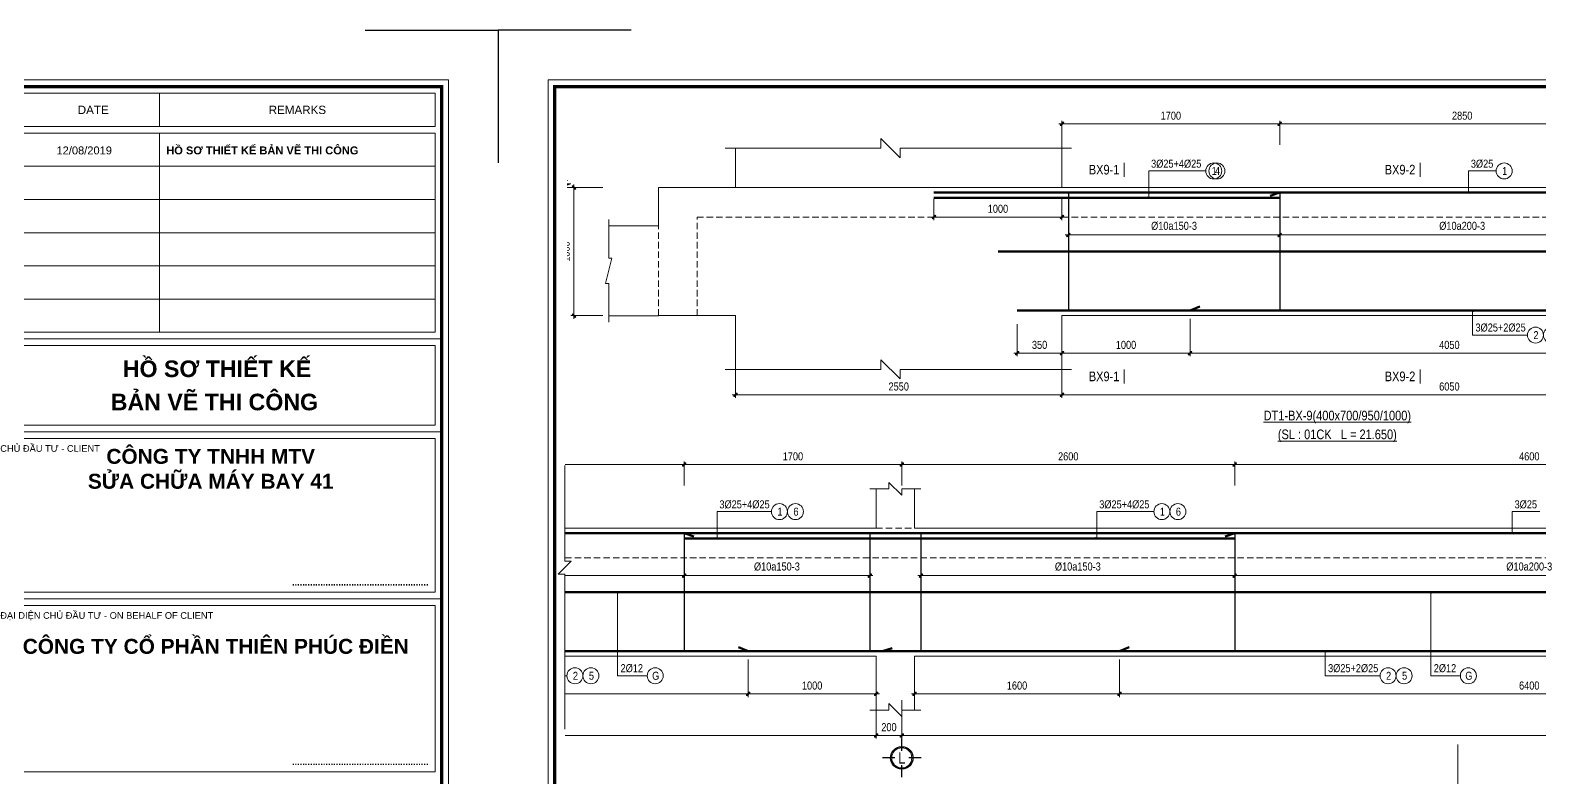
# Model space of a CAD drawing. Header units: millimetres. Extents: x 397144 to 8960116, y 345581 to 674207.
# Drawn here: x 4928196 to 4939984, y 634860 to 640698 of the extents above; entities that cross this region are included whole.
import ezdxf
from ezdxf.enums import TextEntityAlignment as Align
from ezdxf.xclip import XClip

# ---------------------------------------------------------------- set-up
doc = ezdxf.new("R2010")
doc.units = ezdxf.units.MM
doc.header["$XCLIPFRAME"] = 0
doc.header["$PDSIZE"] = -10
doc.linetypes.add('HIDDEN', pattern=[0.375, 0.25, -0.125])
doc.layers.get('0').update_dxf_attribs({"linetype": 'CONTINUOUS'})
doc.layers.get('Defpoints').update_dxf_attribs({"color": 12, "linetype": 'CONTINUOUS'})
for name, color, linetype, lineweight in [('2', 2, 'CONTINUOUS', 20), ('CDAI', 8, 'CONTINUOUS', 30), ('CTHEP', 2, 'CONTINUOUS', 50), ('DBAO', 3, 'CONTINUOUS', 20), ('DGIONG', 4, 'CONTINUOUS', 13), ('KTH', 150, 'CONTINUOUS', 5), ('Net khuat', 8, 'HIDDEN', 13), ('STICK', 1, 'CONTINUOUS', 9), ('TEXT', 7, 'CONTINUOUS', 15)]:
    doc.layers.add(name, color=color, linetype=linetype, lineweight=lineweight)
doc.layers.add('8', color=8, linetype='CONTINUOUS')
doc.layers.add('CHG_XX_Khung ten$0$TKTC', color=1, linetype='CONTINUOUS')
doc.layers.add('HATCH', color=7, linetype='CONTINUOUS', lineweight=5, true_color=0x2491ff)
doc.styles.add('CHG_XX_Khung ten$0$A1 BORDER$0$ARIAL', font='arial.ttf')
doc.styles.add('CHG_XX_Khung ten$0$A1 BORDER$0$Title Block DD$0$ARIAL', font='arial.ttf')
doc.styles.add('CHG_XX_Khung ten$0$A1 BORDER$0$Title Block DD$0$Arial - Bold', font='arialbd.ttf', dxfattribs={"height": 2.5})
doc.styles.add('CHG_XX_Khung ten$0$arial', font='arial.ttf')
doc.styles.add('CHG_XX_Khung ten$0$Arial - Bold', font='arialbd.ttf')
doc.styles.add('CHG_XX_Khung ten$0$ArialB', font='arialbd.ttf')
doc.styles.add('HELVECONDENSE', font='VHELVCN_0.TTF')
doc.styles.add('Star-HelCon', font='VHELVCN_0.TTF')
doc.styles.add('TTP-HelCon', font='VHELVCN_0.TTF')
doc.styles.add('VNI-HELVE-CONDENSE', font='VHELVCN_0.TTF')
doc.dimstyles.new('kc-25', dxfattribs={"dimtxt": 62.5, "dimasz": 20, "dimexe": 20, "dimexo": 50, "dimgap": 25, "dimtad": 3, "dimdec": 0, "dimzin": 0, "dimdsep": 46, "dimtxsty": 'VNI-HELVE-CONDENSE', "dimblk": 'DIM', "dimcen": 2.5, "dimclrd": 256, "dimclre": 154, "dimclrt": 7, "dimaunit": 1, "dimadec": 0, "dimazin": 0, "dimtfac": 1, "dimtdec": 0, "dimtix": 1, "dimtmove": 0, "dimatfit": 3, "dimldrblk": 'DOT', "dimfxl": 1, "dimtolj": 1, "dimtzin": 0, "dimarcsym": 0})
doc.dimstyles.new('TTP-25', dxfattribs={"dimscale": 25, "dimtxt": 2.5, "dimasz": 1, "dimexe": 1, "dimexo": 1, "dimgap": 0.09, "dimtad": 0, "dimdec": 4, "dimrnd": 5, "dimzin": 9, "dimdsep": 46, "dimtxsty": 'TTP-HelCon', "dimblk": 'Stick1', "dimcen": 0.09, "dimdle": 1.5, "dimclrd": 256, "dimclre": 256, "dimclrt": 7, "dimadec": 0, "dimazin": 0, "dimtfac": 1, "dimtdec": 4, "dimtmove": 0, "dimatfit": 3, "dimldrblk": '_ArchTick1', "dimfxl": 1, "dimtvp": 1, "dimtolj": 1, "dimtzin": 0, "dimarcsym": 0})

# ---------------------------------------------------------------- blocks, each defined once
blk = doc.blocks.new('DIM')
h = blk.add_hatch(color=1)
h.paths.add_polyline_path([(0.49, 0.29, 1), (0.29, 0.49), (-0.19, 0), (0.19, 0)])
h.paths.add_polyline_path([(0.19, 0), (-0.19, 0), (-0.49, -0.29, 1), (-0.29, -0.49)])
at = {"color": 9}
for p, q in [((-0.19, 0), (-1.5, 0)), ((0.19, 0), (1.5, 0))]:
    blk.add_line(p, q, dxfattribs=at)
at = {"color": 1}
for p, q in [((-0.49, -0.29), (0.29, 0.49)), ((-0.29, -0.49), (0.49, 0.29)), ((-0.19, 0), (0.19, 0))]:
    blk.add_line(p, q, dxfattribs=at)
blk.add_arc((-0.39, -0.39), 0.138, 135, 315, dxfattribs=at)
blk = doc.blocks.new('Stick1')
at = {"layer": 'STICK'}
h = blk.add_hatch(color=256, dxfattribs=at)
edge = h.paths.add_edge_path()
edge.add_line((0.3, 0.5), (-0.5, -0.3))
edge.add_arc((-0.4, -0.4), 0.141, 135, 315)
edge.add_line((-0.3, -0.5), (0.5, 0.3))
edge.add_arc((0.4, 0.4), 0.141, 315, 495)
blk.add_line((1, 0), (-1, 0), dxfattribs=at)
blk.add_lwpolyline([(0.3, 0.5), (-0.5, -0.3, 1), (-0.3, -0.5), (0.5, 0.3, 1), (0.3, 0.5, 1)], format="xyb", dxfattribs=at)
blk = doc.blocks.new('*D2302')
at = {"layer": 'Defpoints', "color": 0, "transparency": 16777216}
for p in [(3200, -230), (4850, -230), (4850, -370)]:
    blk.add_point(p, dxfattribs=at)
at = {"layer": 'KTH', "lineweight": -2, "transparency": 16777216}
for p, q in [((3200, -255), (3200, -395)), ((4850, -255), (4850, -395)), ((3225, -370), (4825, -370))]:
    blk.add_line(p, q, dxfattribs=at)
at = {"layer": 'KTH', "lineweight": -2, "transparency": 16777216, "xscale": 25, "yscale": 25, "zscale": 25, "rotation": 180}
blk.add_blockref('Stick1', (3200, -370), dxfattribs=at)
at = {"layer": 'KTH', "lineweight": -2, "transparency": 16777216, "xscale": 25, "yscale": 25, "zscale": 25}
blk.add_blockref('Stick1', (4850, -370), dxfattribs=at)
at = {"layer": 'KTH', "color": 7, "transparency": 16777216, "insert": (4025, -300), "char_height": 62.5, "attachment_point": 5, "style": 'TTP-HelCon'}
blk.add_mtext('\\A1;Þ10a150-3', dxfattribs=at)
blk = doc.blocks.new('_ArchTick1')
at = {"color": 0, "const_width": 3.81}
blk.add_lwpolyline([(-12.7, -12.7), (12.7, 12.7)], dxfattribs=at)
blk = doc.blocks.new('*D2303')
at = {"layer": 'Defpoints', "color": 0, "transparency": 16777216}
for p in [(3150, 497), (4850, 308), (3150, 0)]:
    blk.add_point(p, dxfattribs=at)
at = {"layer": 'KTH', "lineweight": -2, "transparency": 16777216}
for p, q in [((3150, 25), (3150, 522)), ((4825, 497), (3175, 497)), ((4850, 333), (4850, 522))]:
    blk.add_line(p, q, dxfattribs=at)
at = {"layer": 'KTH', "lineweight": -2, "transparency": 16777216, "xscale": 25, "yscale": 25, "zscale": 25, "rotation": 180}
blk.add_blockref('Stick1', (3150, 497), dxfattribs=at)
at = {"layer": 'KTH', "lineweight": -2, "transparency": 16777216, "xscale": 25, "yscale": 25, "zscale": 25}
blk.add_blockref('Stick1', (4850, 497), dxfattribs=at)
at = {"layer": 'KTH', "color": 7, "transparency": 16777216, "insert": (4000, 561), "char_height": 62.5, "attachment_point": 5, "style": 'TTP-HelCon'}
blk.add_mtext('\\A1;1700', dxfattribs=at)
blk = doc.blocks.new('*D2304')
at = {"layer": 'Defpoints', "color": 0, "transparency": 16777216}
for p in [(-411, 0), (-661, -1000), (-411, -1000)]:
    blk.add_point(p, dxfattribs=at)
at = {"layer": 'KTH', "lineweight": -2, "transparency": 16777216}
for p, q in [((-436, 0), (-686, 0)), ((-661, -25), (-661, -975)), ((-436, -1000), (-686, -1000))]:
    blk.add_line(p, q, dxfattribs=at)
at = {"layer": 'KTH', "lineweight": -2, "transparency": 16777216, "xscale": 25, "yscale": 25, "zscale": 25}
for p, rotation in [((-661, 0), 90), ((-661, -1000), 270)]:
    blk.add_blockref('Stick1', p, dxfattribs=dict(at, rotation=rotation))
at = {"layer": 'KTH', "color": 7, "transparency": 16777216, "insert": (-725, -500), "char_height": 62.5, "attachment_point": 5, "rotation": 90, "style": 'TTP-HelCon'}
blk.add_mtext('\\A1;1000', dxfattribs=at)
blk = doc.blocks.new('CODE')
at = {"layer": 'DBAO'}
for p, q in [((-63, 0), (-138, 30)), ((-138, 30), (0, 30)), ((-138, 0), (0, 0)), ((-113, 55), (224, 55)), ((-63, -20), (-63, 105))]:
    blk.add_line(p, q, dxfattribs=at)
at = {"layer": 'HATCH', "color": 1}
blk.add_solid([(-63, 0), (-138, 30), (-63, 30)], dxfattribs=at)
blk = doc.blocks.new('*D2305')
at = {"layer": 'Defpoints', "color": 0, "transparency": 16777216}
for p in [(9400, -1420), (21650, -1420), (21650, -1618)]:
    blk.add_point(p, dxfattribs=at)
at = {"layer": 'KTH', "lineweight": -2, "transparency": 16777216}
for p, q in [((9400, -1445), (9400, -1643)), ((21650, -1445), (21650, -1643)), ((9425, -1618), (21625, -1618))]:
    blk.add_line(p, q, dxfattribs=at)
at = {"layer": 'KTH', "lineweight": -2, "transparency": 16777216, "xscale": 25, "yscale": 25, "zscale": 25, "rotation": 180}
blk.add_blockref('Stick1', (9400, -1618), dxfattribs=at)
at = {"layer": 'KTH', "lineweight": -2, "transparency": 16777216, "xscale": 25, "yscale": 25, "zscale": 25}
blk.add_blockref('Stick1', (21650, -1618), dxfattribs=at)
at = {"layer": 'KTH', "color": 7, "transparency": 16777216, "insert": (15525, -1554), "char_height": 62.5, "attachment_point": 5, "style": 'TTP-HelCon'}
blk.add_mtext('\\A1;12250', dxfattribs=at)
blk = doc.blocks.new('dau truc')
blk.add_circle((0, 0), 180)
at = {"layer": '8'}
for p, q in [((0, 127), (0, 345)), ((-127, 0), (-345, 0)), ((345, 0), (127, 0)), ((0, -345), (0, -127))]:
    blk.add_line(p, q, dxfattribs=at)
blk.add_circle((0, 0), 200, dxfattribs=at)
at = {"layer": 'TEXT', "style": 'HELVECONDENSE'}
blk.add_attdef('A', text='', height=233, dxfattribs=at).set_placement((0, 0), align=Align.MIDDLE)
blk = doc.blocks.new('*D2306')
at = {"layer": 'Defpoints', "color": 0, "transparency": 16777216}
for p in [(9400, 497), (7700, 308), (9400, 308)]:
    blk.add_point(p, dxfattribs=at)
at = {"layer": 'KTH', "lineweight": -2, "transparency": 16777216}
for p, q in [((7700, 333), (7700, 522)), ((7725, 497), (9375, 497)), ((9400, 333), (9400, 522))]:
    blk.add_line(p, q, dxfattribs=at)
at = {"layer": 'KTH', "lineweight": -2, "transparency": 16777216, "xscale": 25, "yscale": 25, "zscale": 25, "rotation": 180}
blk.add_blockref('Stick1', (7700, 497), dxfattribs=at)
at = {"layer": 'KTH', "lineweight": -2, "transparency": 16777216, "xscale": 25, "yscale": 25, "zscale": 25}
blk.add_blockref('Stick1', (9400, 497), dxfattribs=at)
at = {"layer": 'KTH', "color": 7, "transparency": 16777216, "insert": (8550, 561), "char_height": 62.5, "attachment_point": 5, "style": 'TTP-HelCon'}
blk.add_mtext('\\A1;1700', dxfattribs=at)
blk = doc.blocks.new('*D2307')
at = {"layer": 'Defpoints', "color": 0, "transparency": 16777216}
for p in [(12000, 497), (9400, 308), (12000, 308)]:
    blk.add_point(p, dxfattribs=at)
at = {"layer": 'KTH', "lineweight": -2, "transparency": 16777216}
for p, q in [((9400, 333), (9400, 522)), ((9425, 497), (11975, 497)), ((12000, 333), (12000, 522))]:
    blk.add_line(p, q, dxfattribs=at)
at = {"layer": 'KTH', "lineweight": -2, "transparency": 16777216, "xscale": 25, "yscale": 25, "zscale": 25, "rotation": 180}
blk.add_blockref('Stick1', (9400, 497), dxfattribs=at)
at = {"layer": 'KTH', "lineweight": -2, "transparency": 16777216, "xscale": 25, "yscale": 25, "zscale": 25}
blk.add_blockref('Stick1', (12000, 497), dxfattribs=at)
at = {"layer": 'KTH', "color": 7, "transparency": 16777216, "insert": (10700, 561), "char_height": 62.5, "attachment_point": 5, "style": 'TTP-HelCon'}
blk.add_mtext('\\A1;2600', dxfattribs=at)
blk = doc.blocks.new('*D2309')
at = {"layer": 'Defpoints', "color": 0, "transparency": 16777216}
for p in [(7700, -230), (9150, -230), (7700, -370)]:
    blk.add_point(p, dxfattribs=at)
at = {"layer": 'KTH', "lineweight": -2, "transparency": 16777216}
for p, q in [((7700, -255), (7700, -395)), ((9150, -255), (9150, -395)), ((9125, -370), (7725, -370))]:
    blk.add_line(p, q, dxfattribs=at)
at = {"layer": 'KTH', "lineweight": -2, "transparency": 16777216, "xscale": 25, "yscale": 25, "zscale": 25, "rotation": 180}
blk.add_blockref('Stick1', (7700, -370), dxfattribs=at)
at = {"layer": 'KTH', "lineweight": -2, "transparency": 16777216, "xscale": 25, "yscale": 25, "zscale": 25}
blk.add_blockref('Stick1', (9150, -370), dxfattribs=at)
at = {"layer": 'KTH', "color": 7, "transparency": 16777216, "insert": (8425, -300), "char_height": 62.5, "attachment_point": 5, "style": 'TTP-HelCon'}
blk.add_mtext('\\A1;Þ10a150-3', dxfattribs=at)
blk = doc.blocks.new('*D2311')
at = {"layer": 'Defpoints', "color": 0, "transparency": 16777216}
for p in [(9550, -230), (12000, -230), (12000, -370)]:
    blk.add_point(p, dxfattribs=at)
at = {"layer": 'KTH', "lineweight": -2, "transparency": 16777216}
for p, q in [((9550, -255), (9550, -395)), ((12000, -255), (12000, -395)), ((9575, -370), (11975, -370))]:
    blk.add_line(p, q, dxfattribs=at)
at = {"layer": 'KTH', "lineweight": -2, "transparency": 16777216, "xscale": 25, "yscale": 25, "zscale": 25, "rotation": 180}
blk.add_blockref('Stick1', (9550, -370), dxfattribs=at)
at = {"layer": 'KTH', "lineweight": -2, "transparency": 16777216, "xscale": 25, "yscale": 25, "zscale": 25}
blk.add_blockref('Stick1', (12000, -370), dxfattribs=at)
at = {"layer": 'KTH', "color": 7, "transparency": 16777216, "insert": (10775, -300), "char_height": 62.5, "attachment_point": 5, "style": 'TTP-HelCon'}
blk.add_mtext('\\A1;Þ10a150-3', dxfattribs=at)
blk = doc.blocks.new('*D2313')
at = {"layer": 'Defpoints', "color": 0, "transparency": 16777216}
for p in [(16600, 497), (12000, 308), (16600, 308)]:
    blk.add_point(p, dxfattribs=at)
at = {"layer": 'KTH', "lineweight": -2, "transparency": 16777216}
for p, q in [((12000, 333), (12000, 522)), ((12025, 497), (16575, 497)), ((16600, 333), (16600, 522))]:
    blk.add_line(p, q, dxfattribs=at)
at = {"layer": 'KTH', "lineweight": -2, "transparency": 16777216, "xscale": 25, "yscale": 25, "zscale": 25, "rotation": 180}
blk.add_blockref('Stick1', (12000, 497), dxfattribs=at)
at = {"layer": 'KTH', "lineweight": -2, "transparency": 16777216, "xscale": 25, "yscale": 25, "zscale": 25}
blk.add_blockref('Stick1', (16600, 497), dxfattribs=at)
at = {"layer": 'KTH', "color": 7, "transparency": 16777216, "insert": (14300, 561), "char_height": 62.5, "attachment_point": 5, "style": 'TTP-HelCon'}
blk.add_mtext('\\A1;4600', dxfattribs=at)
blk = doc.blocks.new('*D2314')
at = {"layer": 'Defpoints', "color": 0, "transparency": 16777216}
for p in [(12000, -230), (16600, -230), (12000, -370)]:
    blk.add_point(p, dxfattribs=at)
at = {"layer": 'KTH', "lineweight": -2, "transparency": 16777216}
for p, q in [((12000, -255), (12000, -395)), ((16600, -255), (16600, -395)), ((16575, -370), (12025, -370))]:
    blk.add_line(p, q, dxfattribs=at)
at = {"layer": 'KTH', "lineweight": -2, "transparency": 16777216, "xscale": 25, "yscale": 25, "zscale": 25, "rotation": 180}
blk.add_blockref('Stick1', (12000, -370), dxfattribs=at)
at = {"layer": 'KTH', "lineweight": -2, "transparency": 16777216, "xscale": 25, "yscale": 25, "zscale": 25}
blk.add_blockref('Stick1', (16600, -370), dxfattribs=at)
at = {"layer": 'KTH', "color": 7, "transparency": 16777216, "insert": (14300, -300), "char_height": 62.5, "attachment_point": 5, "style": 'TTP-HelCon'}
blk.add_mtext('\\A1;Þ10a200-3', dxfattribs=at)
blk = doc.blocks.new('*D2315')
at = {"layer": 'Defpoints', "color": 0, "transparency": 16777216}
for p in [(7700, 497), (4850, 308), (7700, 308)]:
    blk.add_point(p, dxfattribs=at)
at = {"layer": 'KTH', "lineweight": -2, "transparency": 16777216}
for p, q in [((4850, 333), (4850, 522)), ((4875, 497), (7675, 497)), ((7700, 333), (7700, 522))]:
    blk.add_line(p, q, dxfattribs=at)
at = {"layer": 'KTH', "lineweight": -2, "transparency": 16777216, "xscale": 25, "yscale": 25, "zscale": 25, "rotation": 180}
blk.add_blockref('Stick1', (4850, 497), dxfattribs=at)
at = {"layer": 'KTH', "lineweight": -2, "transparency": 16777216, "xscale": 25, "yscale": 25, "zscale": 25}
blk.add_blockref('Stick1', (7700, 497), dxfattribs=at)
at = {"layer": 'KTH', "color": 7, "transparency": 16777216, "insert": (6275, 561), "char_height": 62.5, "attachment_point": 5, "style": 'TTP-HelCon'}
blk.add_mtext('\\A1;2850', dxfattribs=at)
blk = doc.blocks.new('*D2288')
at = {"layer": 'Defpoints', "color": 0, "transparency": 16777216}
for p in [(4850, -230), (7700, -230), (4850, -370)]:
    blk.add_point(p, dxfattribs=at)
at = {"layer": 'KTH', "lineweight": -2, "transparency": 16777216}
for p, q in [((4850, -255), (4850, -395)), ((7700, -255), (7700, -395)), ((7675, -370), (4875, -370))]:
    blk.add_line(p, q, dxfattribs=at)
at = {"layer": 'KTH', "lineweight": -2, "transparency": 16777216, "xscale": 25, "yscale": 25, "zscale": 25, "rotation": 180}
blk.add_blockref('Stick1', (4850, -370), dxfattribs=at)
at = {"layer": 'KTH', "lineweight": -2, "transparency": 16777216, "xscale": 25, "yscale": 25, "zscale": 25}
blk.add_blockref('Stick1', (7700, -370), dxfattribs=at)
at = {"layer": 'KTH', "color": 7, "transparency": 16777216, "insert": (6275, -300), "char_height": 62.5, "attachment_point": 5, "style": 'TTP-HelCon'}
blk.add_mtext('\\A1;Þ10a200-3', dxfattribs=at)
blk = doc.blocks.new('*D2290')
at = {"layer": 'Defpoints', "color": 0, "transparency": 16777216}
for p in [(2800, -1042), (3150, -1042), (2800, -1293)]:
    blk.add_point(p, dxfattribs=at)
at = {"layer": 'KTH', "lineweight": -2, "transparency": 16777216}
for p, q in [((2800, -1067), (2800, -1318)), ((3150, -1067), (3150, -1318)), ((3125, -1293), (2825, -1293))]:
    blk.add_line(p, q, dxfattribs=at)
at = {"layer": 'KTH', "lineweight": -2, "transparency": 16777216, "xscale": 25, "yscale": 25, "zscale": 25, "rotation": 180}
blk.add_blockref('Stick1', (2800, -1293), dxfattribs=at)
at = {"layer": 'KTH', "lineweight": -2, "transparency": 16777216, "xscale": 25, "yscale": 25, "zscale": 25}
blk.add_blockref('Stick1', (3150, -1293), dxfattribs=at)
at = {"layer": 'KTH', "color": 7, "transparency": 16777216, "insert": (2975, -1229), "char_height": 62.5, "attachment_point": 5, "style": 'TTP-HelCon'}
blk.add_mtext('\\A1;350', dxfattribs=at)
blk = doc.blocks.new('*D2291')
at = {"layer": 'Defpoints', "color": 0, "transparency": 16777216}
for p in [(2150, -64), (3150, -64), (2150, -230)]:
    blk.add_point(p, dxfattribs=at)
at = {"layer": 'KTH', "lineweight": -2, "transparency": 16777216}
for p, q in [((2150, -89), (2150, -255)), ((3150, -89), (3150, -255)), ((3125, -230), (2175, -230))]:
    blk.add_line(p, q, dxfattribs=at)
at = {"layer": 'KTH', "lineweight": -2, "transparency": 16777216, "xscale": 25, "yscale": 25, "zscale": 25, "rotation": 180}
blk.add_blockref('Stick1', (2150, -230), dxfattribs=at)
at = {"layer": 'KTH', "lineweight": -2, "transparency": 16777216, "xscale": 25, "yscale": 25, "zscale": 25}
blk.add_blockref('Stick1', (3150, -230), dxfattribs=at)
at = {"layer": 'KTH', "color": 7, "transparency": 16777216, "insert": (2650, -166), "char_height": 62.5, "attachment_point": 5, "style": 'TTP-HelCon'}
blk.add_mtext('\\A1;1000', dxfattribs=at)
blk = doc.blocks.new('*D2292')
at = {"layer": 'Defpoints', "color": 0, "transparency": 16777216}
for p in [(3150, -1000), (4150, -1000), (4150, -1293)]:
    blk.add_point(p, dxfattribs=at)
at = {"layer": 'KTH', "lineweight": -2, "transparency": 16777216}
for p, q in [((3150, -1025), (3150, -1318)), ((4150, -1025), (4150, -1318)), ((3175, -1293), (4125, -1293))]:
    blk.add_line(p, q, dxfattribs=at)
at = {"layer": 'KTH', "lineweight": -2, "transparency": 16777216, "xscale": 25, "yscale": 25, "zscale": 25, "rotation": 180}
blk.add_blockref('Stick1', (3150, -1293), dxfattribs=at)
at = {"layer": 'KTH', "lineweight": -2, "transparency": 16777216, "xscale": 25, "yscale": 25, "zscale": 25}
blk.add_blockref('Stick1', (4150, -1293), dxfattribs=at)
at = {"layer": 'KTH', "color": 7, "transparency": 16777216, "insert": (3650, -1229), "char_height": 62.5, "attachment_point": 5, "style": 'TTP-HelCon'}
blk.add_mtext('\\A1;1000', dxfattribs=at)
blk = doc.blocks.new('*D2293')
at = {"layer": 'Defpoints', "color": 0, "transparency": 16777216}
for p in [(8200, -1000), (9200, -1000), (8200, -1293)]:
    blk.add_point(p, dxfattribs=at)
at = {"layer": 'KTH', "lineweight": -2, "transparency": 16777216}
for p, q in [((8200, -1025), (8200, -1318)), ((9200, -1025), (9200, -1318)), ((9175, -1293), (8225, -1293))]:
    blk.add_line(p, q, dxfattribs=at)
at = {"layer": 'KTH', "lineweight": -2, "transparency": 16777216, "xscale": 25, "yscale": 25, "zscale": 25, "rotation": 180}
blk.add_blockref('Stick1', (8200, -1293), dxfattribs=at)
at = {"layer": 'KTH', "lineweight": -2, "transparency": 16777216, "xscale": 25, "yscale": 25, "zscale": 25}
blk.add_blockref('Stick1', (9200, -1293), dxfattribs=at)
at = {"layer": 'KTH', "color": 7, "transparency": 16777216, "insert": (8700, -1229), "char_height": 62.5, "attachment_point": 5, "style": 'TTP-HelCon'}
blk.add_mtext('\\A1;1000', dxfattribs=at)
blk = doc.blocks.new('*D2294')
at = {"layer": 'Defpoints', "color": 0, "transparency": 16777216}
for p in [(4150, -1000), (8200, -1000), (8200, -1293)]:
    blk.add_point(p, dxfattribs=at)
at = {"layer": 'KTH', "lineweight": -2, "transparency": 16777216}
for p, q in [((4150, -1025), (4150, -1318)), ((8200, -1025), (8200, -1318)), ((4175, -1293), (8175, -1293))]:
    blk.add_line(p, q, dxfattribs=at)
at = {"layer": 'KTH', "lineweight": -2, "transparency": 16777216, "xscale": 25, "yscale": 25, "zscale": 25, "rotation": 180}
blk.add_blockref('Stick1', (4150, -1293), dxfattribs=at)
at = {"layer": 'KTH', "lineweight": -2, "transparency": 16777216, "xscale": 25, "yscale": 25, "zscale": 25}
blk.add_blockref('Stick1', (8200, -1293), dxfattribs=at)
at = {"layer": 'KTH', "color": 7, "transparency": 16777216, "insert": (6175, -1229), "char_height": 62.5, "attachment_point": 5, "style": 'TTP-HelCon'}
blk.add_mtext('\\A1;4050', dxfattribs=at)
blk = doc.blocks.new('*D2295')
at = {"layer": 'Defpoints', "color": 0, "transparency": 16777216}
for p in [(9500, -1000), (11100, -1000), (11100, -1293)]:
    blk.add_point(p, dxfattribs=at)
at = {"layer": 'KTH', "lineweight": -2, "transparency": 16777216}
for p, q in [((9500, -1025), (9500, -1318)), ((11100, -1025), (11100, -1318)), ((9525, -1293), (11075, -1293))]:
    blk.add_line(p, q, dxfattribs=at)
at = {"layer": 'KTH', "lineweight": -2, "transparency": 16777216, "xscale": 25, "yscale": 25, "zscale": 25, "rotation": 180}
blk.add_blockref('Stick1', (9500, -1293), dxfattribs=at)
at = {"layer": 'KTH', "lineweight": -2, "transparency": 16777216, "xscale": 25, "yscale": 25, "zscale": 25}
blk.add_blockref('Stick1', (11100, -1293), dxfattribs=at)
at = {"layer": 'KTH', "color": 7, "transparency": 16777216, "insert": (10300, -1229), "char_height": 62.5, "attachment_point": 5, "style": 'TTP-HelCon'}
blk.add_mtext('\\A1;1600', dxfattribs=at)
blk = doc.blocks.new('*D2297')
at = {"layer": 'Defpoints', "color": 0, "transparency": 16777216}
for p in [(11100, -1000), (17500, -1000), (17500, -1293)]:
    blk.add_point(p, dxfattribs=at)
at = {"layer": 'KTH', "lineweight": -2, "transparency": 16777216}
for p, q in [((11100, -1025), (11100, -1318)), ((17500, -1025), (17500, -1318)), ((11125, -1293), (17475, -1293))]:
    blk.add_line(p, q, dxfattribs=at)
at = {"layer": 'KTH', "lineweight": -2, "transparency": 16777216, "xscale": 25, "yscale": 25, "zscale": 25, "rotation": 180}
blk.add_blockref('Stick1', (11100, -1293), dxfattribs=at)
at = {"layer": 'KTH', "lineweight": -2, "transparency": 16777216, "xscale": 25, "yscale": 25, "zscale": 25}
blk.add_blockref('Stick1', (17500, -1293), dxfattribs=at)
at = {"layer": 'KTH', "color": 7, "transparency": 16777216, "insert": (14300, -1229), "char_height": 62.5, "attachment_point": 5, "style": 'TTP-HelCon'}
blk.add_mtext('\\A1;6400', dxfattribs=at)
blk = doc.blocks.new('MC')
at = {"layer": 'CTHEP', "const_width": 10}
blk.add_lwpolyline([(0, 150), (0, 0)], dxfattribs=at)
at = {"layer": 'TEXT', "style": 'TTP-HelCon'}
blk.add_attdef('A', text='', height=100, dxfattribs=at).set_placement((-50, 26), align=Align.RIGHT)
blk = doc.blocks.new('*D2298')
at = {"layer": 'Defpoints', "color": 0, "transparency": 16777216}
for p in [(9200, -1318), (9400, -1318), (9200, -1618)]:
    blk.add_point(p, dxfattribs=at)
at = {"layer": 'KTH', "lineweight": -2, "transparency": 16777216}
for p, q in [((9200, -1343), (9200, -1643)), ((9400, -1343), (9400, -1643)), ((9375, -1618), (9225, -1618))]:
    blk.add_line(p, q, dxfattribs=at)
at = {"layer": 'KTH', "lineweight": -2, "transparency": 16777216, "xscale": 25, "yscale": 25, "zscale": 25, "rotation": 180}
blk.add_blockref('Stick1', (9200, -1618), dxfattribs=at)
at = {"layer": 'KTH', "lineweight": -2, "transparency": 16777216, "xscale": 25, "yscale": 25, "zscale": 25}
blk.add_blockref('Stick1', (9400, -1618), dxfattribs=at)
at = {"layer": 'KTH', "color": 7, "transparency": 16777216, "insert": (9300, -1554), "char_height": 62.5, "attachment_point": 5, "style": 'TTP-HelCon'}
blk.add_mtext('\\A1;200', dxfattribs=at)
blk = doc.blocks.new('*D2299')
at = {"layer": 'Defpoints', "color": 0, "transparency": 16777216}
for p in [(3150, -1318), (9200, -1318), (3150, -1618)]:
    blk.add_point(p, dxfattribs=at)
at = {"layer": 'KTH', "lineweight": -2, "transparency": 16777216}
for p, q in [((3150, -1343), (3150, -1643)), ((9200, -1343), (9200, -1643)), ((9175, -1618), (3175, -1618))]:
    blk.add_line(p, q, dxfattribs=at)
at = {"layer": 'KTH', "lineweight": -2, "transparency": 16777216, "xscale": 25, "yscale": 25, "zscale": 25, "rotation": 180}
blk.add_blockref('Stick1', (3150, -1618), dxfattribs=at)
at = {"layer": 'KTH', "lineweight": -2, "transparency": 16777216, "xscale": 25, "yscale": 25, "zscale": 25}
blk.add_blockref('Stick1', (9200, -1618), dxfattribs=at)
at = {"layer": 'KTH', "color": 7, "transparency": 16777216, "insert": (6175, -1554), "char_height": 62.5, "attachment_point": 5, "style": 'TTP-HelCon'}
blk.add_mtext('\\A1;6050', dxfattribs=at)
blk = doc.blocks.new('*D2300')
at = {"layer": 'Defpoints', "color": 0, "transparency": 16777216}
for p in [(600, -1318), (3150, -1318), (600, -1618)]:
    blk.add_point(p, dxfattribs=at)
at = {"layer": 'KTH', "lineweight": -2, "transparency": 16777216}
for p, q in [((600, -1343), (600, -1643)), ((3150, -1343), (3150, -1643)), ((3125, -1618), (625, -1618))]:
    blk.add_line(p, q, dxfattribs=at)
at = {"layer": 'KTH', "lineweight": -2, "transparency": 16777216, "xscale": 25, "yscale": 25, "zscale": 25, "rotation": 180}
blk.add_blockref('Stick1', (600, -1618), dxfattribs=at)
at = {"layer": 'KTH', "lineweight": -2, "transparency": 16777216, "xscale": 25, "yscale": 25, "zscale": 25}
blk.add_blockref('Stick1', (3150, -1618), dxfattribs=at)
at = {"layer": 'KTH', "color": 7, "transparency": 16777216, "insert": (1875, -1554), "char_height": 62.5, "attachment_point": 5, "style": 'TTP-HelCon'}
blk.add_mtext('\\A1;2550', dxfattribs=at)
blk = doc.blocks.new('CHG_XX_Khung ten')
at = {"linetype": 'Continuous'}
for p, q in [((739, 575), (739, 565)), ((739, 563), (739, 503))]:
    blk.add_line(p, q, dxfattribs=at)
for p, q in [((687, 501), (824, 501)), ((687, 473), (824, 473)), ((687, 422.69), (824, 422.69))]:
    blk.add_line(p, q)
blk.add_lwpolyline([(15, 579), (826, 579), (826, 15), (15, 15)], close=True)
at = {"color": 4, "linetype": 'Continuous', "const_width": 1}
blk.add_lwpolyline([(17, 577), (824, 577), (824, 17), (17, 17)], close=True, dxfattribs=at)
at = {"linetype": 'Continuous'}
for points in [[(822, 565), (689, 565), (689, 575), (822, 575)], [(822, 553), (689, 553), (689, 563), (822, 563)], [(822, 543), (689, 543), (689, 553), (822, 553)], [(822, 533), (689, 533), (689, 543), (822, 543)], [(822, 523), (689, 523), (689, 533), (822, 533)], [(822, 513), (689, 513), (689, 523), (822, 523)], [(822, 503), (689, 503), (689, 513), (822, 513)], [(689, 499), (822, 499), (822, 475), (689, 475)]]:
    blk.add_lwpolyline(points, close=True, dxfattribs=at)
at = {"layer": 'Defpoints', "color": 1, "ltscale": 2}
for points in [[(40.06, 594), (0, 594), (0, 554)], [(800.94, 594), (841, 594), (841, 554)]]:
    blk.add_lwpolyline(points, dxfattribs=at)
for s, height, style, p in [('DATE', 2.5, 'CHG_XX_Khung ten$0$A1 BORDER$0$ARIAL', (719, 570)), ('REMARKS', 2.5, 'CHG_XX_Khung ten$0$A1 BORDER$0$ARIAL', (780.5, 570)), ('12/08/2019', 2.389, 'CHG_XX_Khung ten$0$arial', (716.29, 557.78))]:
    blk.add_text(s, height=height, dxfattribs=dict(style=style)).set_placement(p, align=Align.MIDDLE_CENTER)
for s, height, style, p in [('HỒ SƠ THIẾT KẾ BẢN VẼ THI CÔNG', 2.3887, 'CHG_XX_Khung ten$0$ArialB', (741, 557.78)), ('CHỦ ĐẦU TƯ - CLIENT', 2, 'CHG_XX_Khung ten$0$A1 BORDER$0$Title Block DD$0$ARIAL', (691, 468)), ('ĐẠI DIỆN CHỦ ĐẦU TƯ - ON BEHALF OF CLIENT ', 2, 'CHG_XX_Khung ten$0$A1 BORDER$0$Title Block DD$0$ARIAL', (691, 417.69))]:
    blk.add_text(s, height=height, dxfattribs=dict(style=style)).set_placement(p, align=Align.MIDDLE_LEFT)
at = {"style": 'CHG_XX_Khung ten$0$A1 BORDER$0$Title Block DD$0$Arial - Bold'}
for p in [(820, 427.69), (820, 373.62)]:
    blk.add_text('.....................................................', height=2, dxfattribs=at).set_placement(p, align=Align.MIDDLE_RIGHT)
at = {"layer": 'CHG_XX_Khung ten$0$TKTC', "style": 'CHG_XX_Khung ten$0$Arial - Bold'}
for s, p in [('HỒ SƠ THIẾT KẾ', (756.29, 492)), ('BẢN VẼ THI CÔNG', (755.5, 482))]:
    blk.add_text(s, height=5, dxfattribs=at).set_placement(p, align=Align.MIDDLE_CENTER)
at = {"ltscale": 10, "char_height": 4.5, "attachment_point": 2, "style": 'CHG_XX_Khung ten$0$A1 BORDER$0$Title Block DD$0$Arial - Bold', "bg_fill": 2}
for s, insert, width in [('CÔNG TY TNHH MTV\\PSỬA CHỮA MÁY BAY 41', (754.39, 467.87), 83.001), ('CÔNG TY CỔ PHẦN THIÊN PHÚC ĐIỀN', (755.91, 410.64), 121.2929)]:
    blk.add_mtext(s, dxfattribs=dict(at, insert=insert, width=width))
at = {"linetype": 'Continuous'}
for points in [[(689, 471), (822, 471), (822, 424.69), (689, 424.69)], [(689, 420.69), (822, 420.69), (822, 370.62), (689, 370.62)]]:
    blk.add_lwpolyline(points, close=True, dxfattribs=at)
blk = doc.blocks.new('BX-9')
at = {"layer": 'CDAI', "ltscale": 52.5}
for p, q in [((3200, -39), (3200, -961)), ((4850, -39), (4850, -961)), ((7700, -39), (7700, -961)), ((9150, -39), (9150, -961)), ((9550, -39), (9550, -961)), ((12000, -39), (12000, -961))]:
    blk.add_line(p, q, dxfattribs=at)
at = {"layer": 'CTHEP'}
for p, q in [((4850, -79), (2150, -79)), ((4775, -64), (4850, -39)), ((7775, -64), (7700, -39)), ((7700, -79), (12000, -79)), ((11925, -64), (12000, -39)), ((2652.86594, -500), (19670.32131, -500)), ((4225.4608, -928.64062), (4150, -961)), ((8124.5392, -928.64062), (8200, -961)), ((9325, -936), (9250, -961)), ((11175.4608, -928.64062), (11100, -961))]:
    blk.add_line(p, q, dxfattribs=at)
for points in [[(20100, -39), (2150, -39)], [(2800, -961), (19450, -961)]]:
    blk.add_lwpolyline(points, dxfattribs=at)
at = {"layer": 'DBAO'}
for p, q in [((3150, 0), (9200, 0)), ((0, 0), (600, 0)), ((0, -300), (0, 0)), ((-389.10422, -300), (0, -300)), ((-389.10422, -1000.59895), (0, -1000.59895)), ((0, -1000), (600, -1000)), ((9200, -1000), (3150, -1000))]:
    blk.add_line(p, q, dxfattribs=at)
for points in [[(600, 308.39434), (600, 0), (3150, 0)], [(3150, 308.39434), (3150, 0)], [(9200, 308.39434), (9200, 0)], [(9500, 308.39434), (9500, 0)], [(9500, 0), (19100, 0)], [(600, -1000), (600, -1000), (600, -1420)], [(3150, -1000), (3150, -1000), (3150, -1420)], [(9200, -1420), (9200, -1000)], [(9500, -1000), (19100, -1000)], [(9500, -1420), (9500, -1000)]]:
    blk.add_lwpolyline(points, dxfattribs=at)
at = {"layer": 'DBAO', "ltscale": 0.8, "flags": 128}
blk.add_lwpolyline([(-389.10422, -250), (-389.10422, -550.29948), (-364.10422, -550.29948), (-414.10422, -750.29948), (-389.10422, -750.29948), (-389.10422, -1050.59895)], dxfattribs=at)
at = {"layer": 'DGIONG'}
for points in [[(520.29454, 308.39434), (1735.98664, 308.39434), (1735.98664, 383.39434), (1885.98664, 233.39434), (1885.98664, 308.39434), (3225, 308.39434)], [(9150, 308.39434), (9300, 308.39434), (9300, 358.39434), (9400, 258.39434), (9400, 308.39434), (9550, 308.39434)], [(520.29454, -1420), (1735.98664, -1420), (1735.98664, -1345), (1885.98664, -1495), (1885.98664, -1420), (3225, -1420)], [(9150, -1420), (9300, -1420), (9300, -1370), (9400, -1470), (9400, -1420), (9550, -1420)]]:
    blk.add_lwpolyline(points, dxfattribs=at)
for centre in [(4334.84215, 129.50911), (4359.84215, 129.50911), (6602.86079, 129.50911), (8444.78398, 129.50911), (8569.78398, 129.50911), (11430.95074, 129.50911), (11555.95074, 129.50911), (6847.41088, -1152.04426), (6972.41088, -1152.04426), (7474.38191, -1152.04426), (13197.41088, -1152.04426), (13322.41088, -1152.04426), (13824.38191, -1152.04426)]:
    blk.add_circle(centre, 62.5, dxfattribs=at)
at = {"layer": 'Net khuat', "ltscale": 200}
for p, q in [((9200, 0), (9500, 0)), ((0, -1000), (0, -300))]:
    blk.add_line(p, q, dxfattribs=at)
blk.add_lwpolyline([(0, -1000), (0, -1000), (300, -1000), (300, -230), (21350, -230), (21350, -1000), (21350, -1000), (21650, -1000)], dxfattribs=at)
at = {"xscale": 0.75, "yscale": 0.75, "zscale": 0.75}
for p, values in [((3635.56266, 82.89434), {'A': 'BX9-1'}), ((5946.4754, 82.89434), {'A': 'BX9-2'}), ((3635.56266, -1531.78744), {'A': 'BX9-1'}), ((5946.4754, -1531.78744), {'A': 'BX9-2'})]:
    blk.add_blockref('MC', p, dxfattribs=at).add_auto_attribs(values)
at = {"layer": '2', "ltscale": 300}
ref = blk.add_blockref('dau truc', (9400, -1793.84241), dxfattribs=dict(at, xscale=0.4367131292819977, yscale=0.4367131292819977, zscale=0.4367131292819977))
ref.add_attrib('A', 'L', dxfattribs={"layer": 'TEXT', "height": 87.5, "style": 'HELVECONDENSE'}).set_placement((9400, -1793.84241), align=Align.MIDDLE)
at = {"layer": 'KTH', "linetype": 'Continuous', "xscale": -1}
blk.add_blockref('CODE', (-823.26129, 0), dxfattribs=at)
at = {"layer": 'TEXT', "style": 'TTP-HelCon'}
for s, p in [('3Þ25+4Þ25', (3845.84013, 155.36205, 0)), ('3Þ25', (6342.7369, 155.36205, 0)), ('3Þ25+4Þ25', (7975.87814, 155.36205, 0)), ('3Þ25+4Þ25', (10941.94871, 155.36205, 0)), ('3Þ25', (14185.37534, 155.36205, 0)), ('3Þ25+2Þ25', (6378.91401, -1124.1472, 0)), ('2Þ12', (7204.36274, -1124.1472, 0)), ('3Þ25+2Þ25', (12728.91401, -1124.1472, 0)), ('2Þ12', (13554.36274, -1124.1472, 0))]:
    blk.add_text(s, height=62.5, dxfattribs=at).set_placement(p)
at = {"layer": 'TEXT', "style": 'Star-HelCon'}
for s, p in [('1', (4339.00882, 129.50911)), ('4', (4364.00882, 129.50911)), ('1', (6607.02745, 129.50911)), ('1', (8448.95064, 129.50911)), ('6', (8573.95064, 129.50911)), ('1', (11435.1174, 129.50911)), ('6', (11560.1174, 129.50911)), ('2', (6851.57754, -1152.04426)), ('5', (6976.57754, -1152.04426)), ('G', (7478.54858, -1152.04426)), ('2', (13201.57754, -1152.04426)), ('5', (13326.57754, -1152.04426)), ('G', (13828.54858, -1152.04426))]:
    blk.add_text(s, height=62.5, dxfattribs=at).set_placement(p, align=Align.MIDDLE)
at = {"layer": 'TEXT', "style": 'TTP-HelCon'}
for s, p in [('%%UDT1-BX-9(400x700/950/1000)', (5300, -1817.97787)), ('%%U(SL : 01CK   L = 21.650)', (5300, -1964.87247))]:
    blk.add_text(s, height=75, dxfattribs=at).set_placement(p, align=Align.CENTER)
at = {"layer": 'KTH'}
for base, p1, p2, picture, middle in [((3150, 497.39434), (4850, 308.39434), (3150, 0), '*D2303', (4000, 561.22767)), ((600, -1617.97787), (3150, -1317.97787), (600, -1317.97787), '*D2300', (1875, -1554.14454)), ((3150, -1617.97787), (9200, -1317.97787), (3150, -1317.97787), '*D2299', (6175, -1554.14454)), ((9200, -1617.97787), (9400, -1317.97787), (9200, -1317.97787), '*D2298', (9300, -1554.14454))]:
    dim = blk.add_linear_dim(base=base, p1=p1, p2=p2, dimstyle='TTP-25', override={"dimtmove": 1}, dxfattribs=at)
    dim.commit()
    dim.dimension.update_dxf_attribs({"geometry": picture, "text_midpoint": middle})
for base, p1, p2, angle, picture, middle in [((7700, 497.39434), (4850, 308.39434), (7700, 308.39434), 180, '*D2315', (6275, 561.22767)), ((9400, 497.39434), (7700, 308.39434), (9400, 308.39434), 180, '*D2306', (8550, 561.22767)), ((12000, 497.39434), (9400, 308.39434), (12000, 308.39434), 180, '*D2307', (10700, 561.22767)), ((16600, 497.39434), (12000, 308.39434), (16600, 308.39434), 180, '*D2313', (14300, 561.22767)), ((-660.76129, -1000), (-410.76129, 0), (-410.76129, -1000), 270, '*D2304', (-724.59463, -500)), ((21650, -1617.97787), (9400, -1420), (21650, -1420), 180, '*D2305', (15525, -1554.14454))]:
    dim = blk.add_linear_dim(base=base, p1=p1, p2=p2, angle=angle, dimstyle='TTP-25', override={"dimtmove": 1}, dxfattribs=at)
    dim.commit()
    dim.dimension.update_dxf_attribs({"geometry": picture, "text_midpoint": middle})
for base, p1, p2, picture, middle in [((2150, -230), (3150, -64.01668), (2150, -64.01668), '*D2291', (2650, -166.16667)), ((2800, -1292.60732), (3150, -1041.603), (2800, -1041.603), '*D2290', (2975, -1228.77398)), ((4150, -1292.60732), (3150, -1000), (4150, -1000), '*D2292', (3650, -1228.77398)), ((8200, -1292.60732), (4150, -1000), (8200, -1000), '*D2294', (6175, -1228.77398)), ((11100, -1292.60732), (9500, -1000), (11100, -1000), '*D2295', (10300, -1228.77398)), ((17500, -1292.60732), (11100, -1000), (17500, -1000), '*D2297', (14300, -1228.77398))]:
    dim = blk.add_linear_dim(base=base, p1=p1, p2=p2, dimstyle='TTP-25', dxfattribs=at)
    dim.commit()
    dim.dimension.update_dxf_attribs({"geometry": picture, "text_midpoint": middle})
for base, p1, p2, picture, middle in [((4850, -370.01318), (3200, -230), (4850, -230), '*D2302', (4025, -300.09651)), ((12000, -370.01318), (9550, -230), (12000, -230), '*D2311', (10775, -300.09651))]:
    dim = blk.add_linear_dim(base=base, p1=p1, p2=p2, text='Þ10a150-3', dimstyle='TTP-25', override={"dimtmove": 1}, dxfattribs=at)
    dim.commit()
    dim.dimension.update_dxf_attribs({"geometry": picture, "text_midpoint": middle})
for base, p1, p2, text, picture, middle in [((4850, -370.01318), (7700, -230), (4850, -230), 'Þ10a200-3', '*D2288', (6275, -300.09651)), ((7700, -370.01318), (9150, -230), (7700, -230), 'Þ10a150-3', '*D2309', (8425, -300.09651)), ((12000, -370.01318), (16600, -230), (12000, -230), 'Þ10a200-3', '*D2314', (14300, -300.09651))]:
    dim = blk.add_linear_dim(base=base, p1=p1, p2=p2, angle=180, text=text, dimstyle='TTP-25', override={"dimtmove": 1}, dxfattribs=at)
    dim.commit()
    dim.dimension.update_dxf_attribs({"geometry": picture, "text_midpoint": middle})
dim = blk.add_linear_dim(base=(8200, -1292.60732), p1=(9200, -1000), p2=(8200, -1000), angle=180, dimstyle='TTP-25', dxfattribs=at)
dim.commit()
dim.dimension.update_dxf_attribs({"geometry": '*D2293', "text_midpoint": (8700, -1228.77398)})
at = {"layer": 'DGIONG'}
for points in [[(3827.32836, -39), (3827.3281, 129.50911), (4272.34215, 129.50911)], [(3827.32836, -79), (3827.3281, 129.50911), (4272.34215, 129.50911)], [(6324.22513, -39), (6324.22487, 129.50911), (6540.36079, 129.50911)], [(7957.36637, -39), (7957.36611, 129.50911), (8102.38016, 129.50911)], [(7957.36637, -79), (7957.36611, 129.50911), (8382.28398, 129.50911)], [(10923.43695, -39), (10923.43668, 129.50911), (11368.45074, 129.50911)], [(10923.43695, -79), (10923.43668, 129.50911), (11368.45074, 129.50911)], [(14166.86357, -39), (14166.8633, 129.50911), (14382.99922, 129.50911)], [(7181.35097, -500), (7181.35071, -1152.04426), (7411.88191, -1152.04426)], [(13531.35097, -500), (13531.35071, -1152.04426), (13761.88191, -1152.04426)], [(6355.90225, -961), (6355.90198, -1152.04426), (6784.91088, -1152.04426)], [(12705.90225, -961), (12705.90198, -1152.04426), (13134.91088, -1152.04426)]]:
    blk.add_leader(points, dimstyle='kc-25', override={"dimtad": 0, "dimldrblk": 'ArchTick', "dimfxl": 100, "dimarcsym": 1}, dxfattribs=at)

msp = doc.modelspace()

# ---------------------------------------------------------------- linework, layer by layer
at = {"layer": 'DGIONG'}
msp.add_lwpolyline([(4932369.27201, 637298.36792), (4932369.27201, 636550.97357), (4932419.27201, 636550.97357), (4932319.27201, 636450.97357), (4932369.27201, 636450.97357), (4932369.27201, 635240.7231)], dxfattribs=at)

# ---------------------------------------------------------------- block references
at = {"layer": 'KTH', "ltscale": 0.8, "xscale": 25.92478421702978, "yscale": 25.92478421702978, "zscale": 25.92478421702978}
msp.add_blockref('CHG_XX_Khung ten', (4910047.85616, 625299.06132), dxfattribs=at)
at = {"layer": 'Net khuat', "ltscale": 200}
ref = msp.add_blockref('BX-9', (4933102.76908, 639469.38563), dxfattribs=at)
XClip(ref).set_block_clipping_path([(-714.0557178405, -2046.256759821), (16241.5496959416, 707.5)])
ref = msp.add_blockref('BX-9', (4925601.61364, 636808.84541), dxfattribs=at)
XClip(ref).set_block_clipping_path([(6771.0000034071, -2039.0452867076), (22046.430973654, 681.3943403745)])

# ---------------------------------------------------------------- next in the draw order: block references
at = {"layer": 'KTH', "ltscale": 0.8, "xscale": 25.92478421702978, "yscale": 25.92478421702978, "zscale": 25.92478421702978}
msp.add_blockref('CHG_XX_Khung ten', (4931850.59969, 625299.06132), dxfattribs=at)

# ---------------------------------------------------------------- next in the draw order: linework, layer by layer
at = {"layer": 'DGIONG'}
msp.add_lwpolyline([(4939343.26296, 635121.13407), (4939343.26296, 634373.73973), (4939393.26296, 634373.73973), (4939293.26296, 634273.73973), (4939343.26296, 634273.73973), (4939343.26296, 632567.87347)], dxfattribs=at)

doc.saveas('drawing.dxf')
